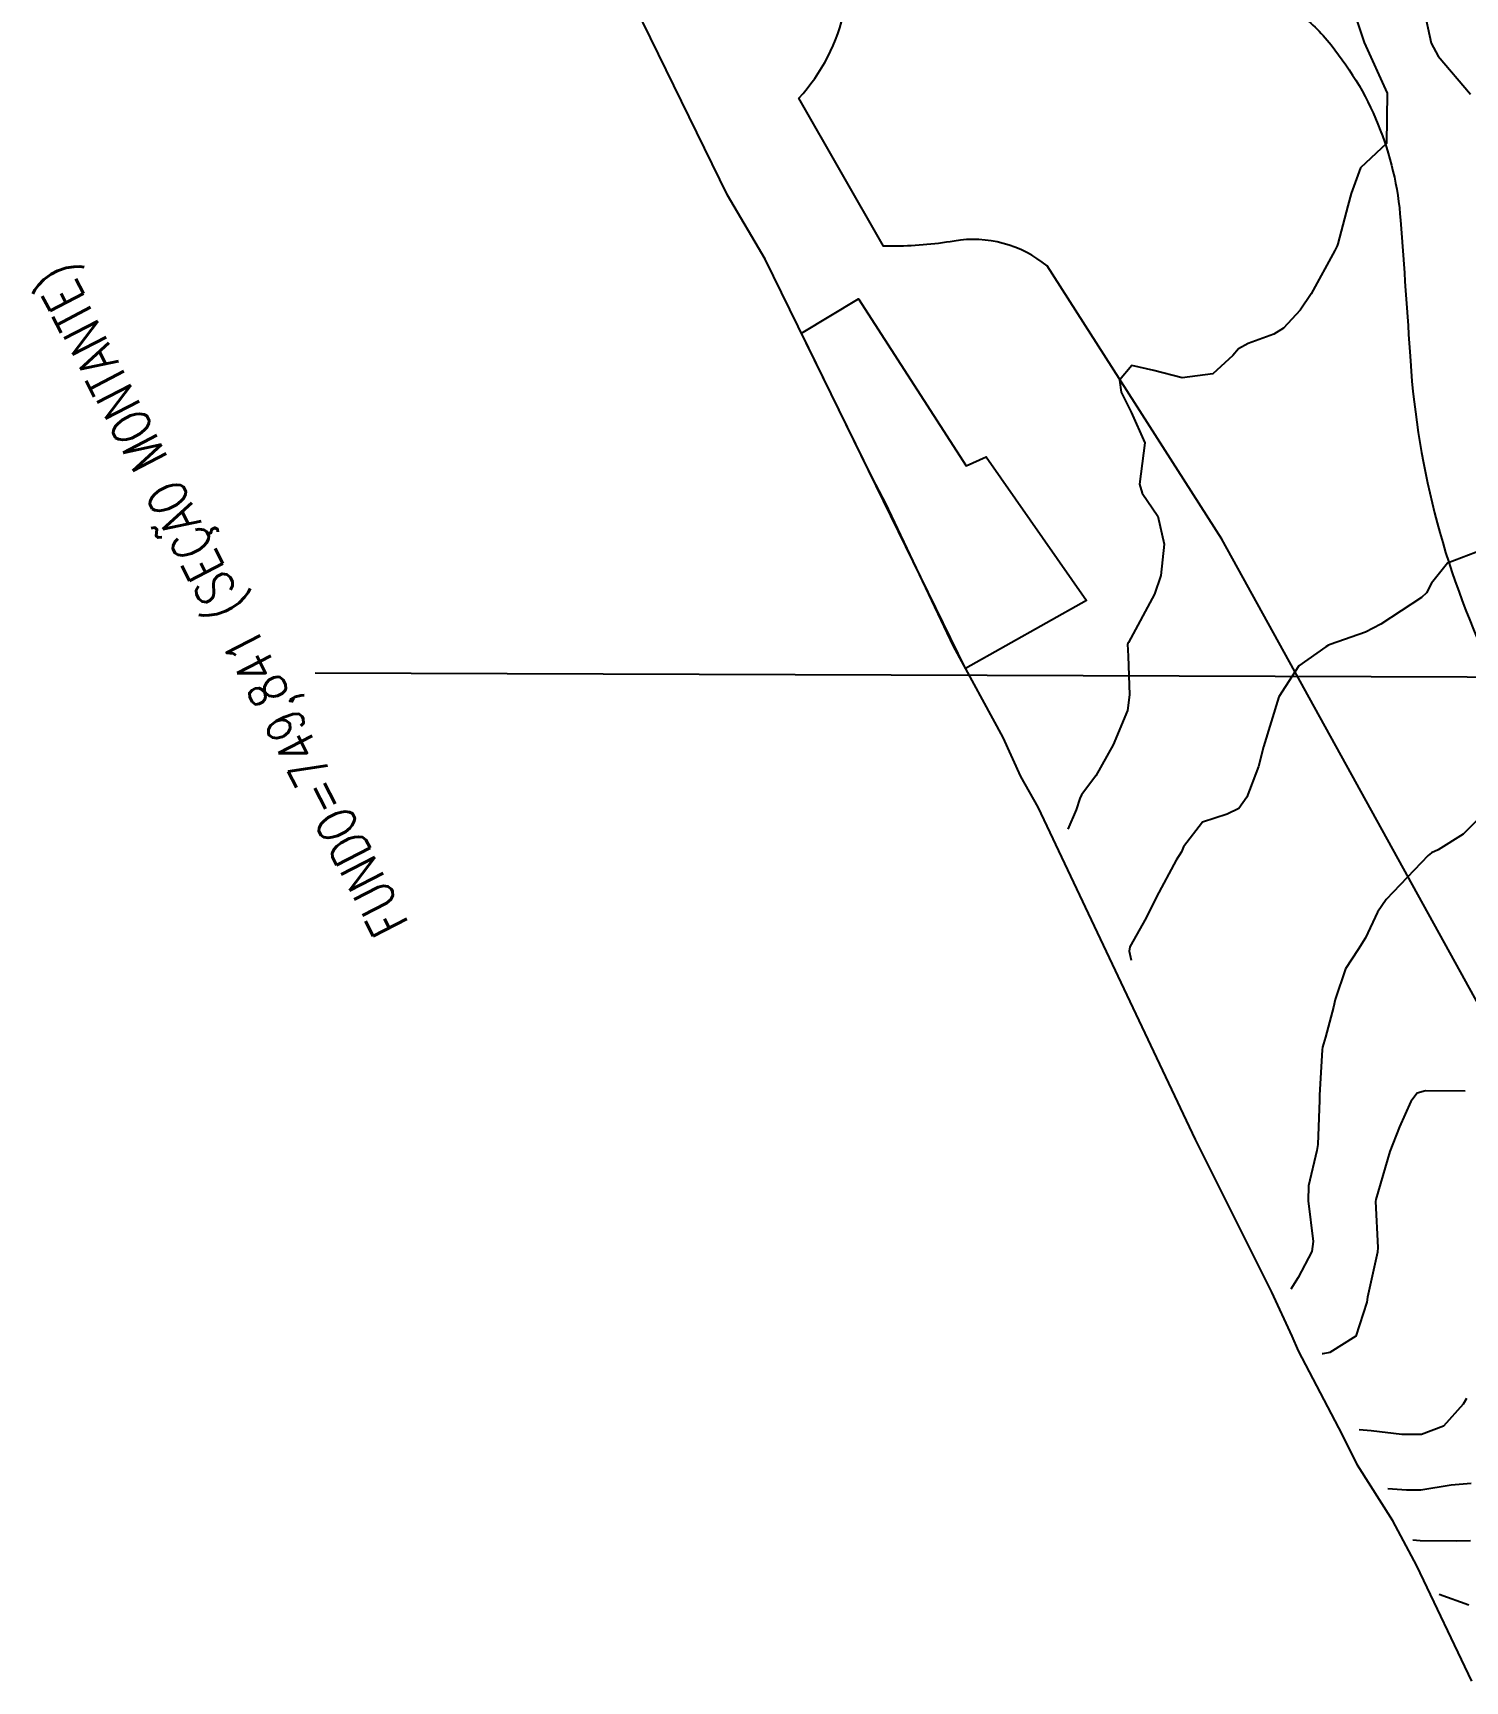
# Model space of a CAD drawing. Header units: metres. Extents: x 307586 to 320046, y 7427249 to 7434250.
# Drawn here: x 318064.1 to 318120.9, y 7430223.6 to 7430289 of the extents above; entities that cross this region are included whole.
import ezdxf

# ---------------------------------------------------------------- set-up
doc = ezdxf.new("R2010")
doc.units = ezdxf.units.M
doc.header["$MEASUREMENT"] = 0
doc.linetypes.add('CONTINUO', pattern=[0])
for name, color, linetype in [('Area', 45, 'Continuous'), ('Curvas de Nivel 1m', 11, 'Continuous'), ('Curvas de Nivel 5m', 15, 'Continuous'), ('Edificações', 30, 'Continuous'), ('TEXTO', 45, 'Continuous'), ('Vias Primárias', 230, 'Continuous')]:
    doc.layers.add(name, color=color, linetype=linetype)
doc.styles.add('ROMANS', font='romans', dxfattribs={"height": 0.2})

msp = doc.modelspace()

# ---------------------------------------------------------------- linework, layer by layer
at = {"layer": 'Area'}
msp.add_polyline3d([(318121.1989418148, 7430223.61074982, 818.5611758549478), (318119.0095549261, 7430228.187412488, 828.8312102886425), (318118.0625222212, 7430229.963665226, 839.9411323778879), (318116.659512176, 7430232.176516145, 838.09155170646), (318116.0658176653, 7430233.387399779, 812.7411768071958), (318114.3234496968, 7430236.714672708, 821.4711884484407), (318114.0709833688, 7430237.304704883, 815.9511673760841), (318113.2567903679, 7430239.049678644, 820.321196089312), (318110.2335075142, 7430245.105458825, 823.9511925525096), (318103.992247643, 7430258.293202421, 819.8011715873639), (318103.3008114815, 7430259.508050763, 820.231180124954), (318102.5976154085, 7430261.065646293, 815.0511854590402), (318100.6276456111, 7430264.684428679, 819.5211804827002), (318097.9295210898, 7430270.370474258, 819.6511795905354), (318097.8248447289, 7430270.569316243, 819.5212204276745), (318097.3998071668, 7430271.380109705, 815.7411803007082), (318093.1594308527, 7430280.050444636, 815.4911784417717), (318091.6633448255, 7430282.580742599, 815.551170334914), (318085.8753176025, 7430294.441877773, 822.1411927137684)], dxfattribs=at)
at = {"layer": 'Curvas de Nivel 1m', "flags": 128}
for points, elevation in [([(318119.2786036947, 7430290.020644651), (318119.582968844, 7430288.614199231), (318119.855292992, 7430288.101712516), (318121.1381595702, 7430286.596947581)], 814.0000000000001), ([(318121.6216156404, 7430268.503222408), (318120.2343358009, 7430267.983063271), (318119.6014821639, 7430267.180990648), (318119.4010651492, 7430266.807695371), (318119.1984389265, 7430266.615917179), (318117.5820890281, 7430265.557172382), (318116.9810631648, 7430265.243810792), (318115.573808677, 7430264.749137279), (318115.5132765858, 7430264.720845585), (318115.4013271399, 7430264.661715906), (318114.3278450054, 7430263.905911701), (318113.5429173043, 7430262.680000003), (318112.9269130387, 7430260.688940067), (318112.7275684361, 7430259.904337987), (318112.2720610925, 7430258.698462847), (318111.9539708938, 7430258.245208742), (318111.492558297, 7430258.019399521), (318110.5117049183, 7430257.695608643), (318109.7610019483, 7430256.727119158), (318109.6742408371, 7430256.524609328), (318109.4674797083, 7430256.186240406), (318108.6852715161, 7430254.74151469), (318108.2807703215, 7430253.906933188), (318107.6334228714, 7430252.75684242), (318107.5992180618, 7430252.579247206), (318107.6829173043, 7430252.220000003)], 814.0000000000001), ([(318121.491886272, 7430257.854597852), (318120.8500198268, 7430257.228707062), (318119.855714355, 7430256.606172033), (318119.602268587, 7430256.478035563), (318119.4705551619, 7430256.373785765), (318117.7985215019, 7430254.634815942), (318117.4478317522, 7430254.1314448), (318116.9736766972, 7430253.108518198), (318116.6870543297, 7430252.647421526), (318116.1903094071, 7430251.877105029), (318115.7716616686, 7430250.65631256), (318115.7028056342, 7430250.354053324), (318115.3879405601, 7430249.162325584), (318115.2739671958, 7430248.771151124), (318115.2619532551, 7430248.661209644), (318115.1559782427, 7430246.861937517), (318115.1469441623, 7430246.662059736), (318115.0857527672, 7430244.912157763), (318115.0459418384, 7430244.662869759), (318114.7176402942, 7430243.26013176), (318114.7052303708, 7430242.665976873), (318114.8965979431, 7430241.054123797), (318114.8440035073, 7430240.664389141), (318114.3107295019, 7430239.631423923), (318114.0129173043, 7430239.170000004)], 813), ([(318120.9341769536, 7430247.019368281), (318119.3592637125, 7430247.033093885), (318119.0230479672, 7430246.949916122), (318118.7785621822, 7430246.618615331), (318118.3314219863, 7430245.613789223), (318117.9480161407, 7430244.63077352), (318117.3854135833, 7430242.72005797), (318117.3788672291, 7430242.638866422), (318117.4692564341, 7430240.820831573), (318117.4501271044, 7430240.637491857), (318117.2745245294, 7430239.800722518), (318117.0592337234, 7430238.847798404), (318117.0260835597, 7430238.64236834), (318116.5880100812, 7430237.301275429), (318115.5693186037, 7430236.656635989), (318115.291081695, 7430236.600660575), (318115.2629173043, 7430236.600000003)], 812), ([(318120.9795695592, 7430234.828061844), (318120.8486277059, 7430234.593642901), (318120.0762104855, 7430233.729266556), (318119.1947242956, 7430233.397132758), (318118.415852978, 7430233.400426695), (318117.1963734283, 7430233.537074935), (318116.7329173043, 7430233.580000004)], 811), ([(318121.1487567683, 7430229.173946401), (318120.5777958057, 7430229.166538097), (318119.1486356732, 7430229.181836892), (318118.8529173043, 7430229.200000003)], 809), ([(318121.0768489834, 7430226.626983764), (318119.9029173043, 7430227.050000004)], 808)]:
    msp.add_lwpolyline(points, dxfattribs=dict(at, elevation=elevation))
at = {"layer": 'Curvas de Nivel 5m', "flags": 128}
for points, elevation in [([(318116.4553161559, 7430290.07603754), (318116.926006095, 7430288.649369115), (318117.8329173042, 7430286.640000003), (318117.8129173043, 7430284.640000003), (318116.7787440687, 7430283.674661588), (318116.4028109332, 7430282.653901067), (318116.2770318594, 7430282.163598276), (318115.8740384944, 7430280.658888793), (318115.8471193597, 7430280.574096897), (318115.7602686245, 7430280.395132019), (318114.8187166353, 7430278.673863013), (318114.3867989446, 7430278.026507755), (318113.7220677874, 7430277.300032218), (318113.343207288, 7430277.069093523), (318112.3217841121, 7430276.703911336), (318111.9381484112, 7430276.480218773), (318111.7080351237, 7430276.221781933), (318110.9202678532, 7430275.498258535), (318109.6989995312, 7430275.33822269), (318108.5828829443, 7430275.627936791), (318107.7035012138, 7430275.818390958), (318107.2141371561, 7430275.248452477), (318107.2796806942, 7430274.76413237), (318107.6811480222, 7430273.975381198), (318108.218995925, 7430272.751658824), (318108.0107780652, 7430271.1187553), (318108.1223569861, 7430270.752808408), (318108.7319757501, 7430269.841606508), (318108.9922477409, 7430268.739460048), (318108.8560708896, 7430267.489288442), (318108.6082405939, 7430266.744770154), (318107.5736795755, 7430264.836227134), (318107.5436450756, 7430264.78986359), (318107.5364305396, 7430264.760364871), (318107.565833971, 7430264.287777782), (318107.6148118885, 7430262.758921585), (318107.5366698945, 7430262.135259021), (318106.9705223345, 7430260.765523953), (318106.2776852961, 7430259.539426055), (318105.7109954756, 7430258.777919222), (318105.6394157676, 7430258.640037113), (318105.4941526059, 7430258.195686774), (318105.1629173043, 7430257.420000004)], 815), ([(318121.1758008007, 7430231.448899761), (318120.3783169544, 7430231.390450865), (318119.1687484567, 7430231.193115246), (318118.6048117427, 7430231.18219914), (318117.8629173043, 7430231.240000003)], 810)]:
    msp.add_lwpolyline(points, dxfattribs=dict(at, elevation=elevation))
at = {"layer": 'Edificações', "elevation": 815.5758622965842}
msp.add_lwpolyline([(318094.5957858209, 7430277.113516936), (318096.8646927073, 7430278.477139421), (318101.1344536092, 7430271.843750981), (318101.9238311346, 7430272.202311235), (318105.906534513, 7430266.501188949), (318101.1125599528, 7430263.793653864)], close=True, dxfattribs=at)
at = {"layer": 'TEXTO', "linetype": 'CONTINUO', "flags": 128}
msp.add_lwpolyline([(318357.1944332573, 7430262.635685044), (318075.305468455, 7430263.619381397)], dxfattribs=at)
at = {"layer": 'Vias Primárias'}
for points in [[(318164.9830785178, 7430309.519417887), (318181.8855214664, 7430282.800758676, -0.1185965881079485), (318187.7037968555, 7430268.663070394, -0.07982672064069837), (318187.9125439752, 7430257.512444467, -0.04548658756893489), (318185.2119709029, 7430249.24759026), (318183.3862740557, 7430245.301153031, -0.5452523081987517), (318126.0772902208, 7430243.565775382), (318121.9453267931, 7430249.570941413), (318111.2735003287, 7430268.935615205), (318104.341108155, 7430279.77468814, 0.2182400062546343), (318100.6567058294, 7430280.763864603, -0.04188705186075335), (318098.178427552, 7430280.555884155), (318097.848481075, 7430280.555884155), (318094.4940252263, 7430286.435978133, 0.1348323689540162), (318096.3087308494, 7430289.953044726, 0.1435328780565526)], [(318164.9830785178, 7430309.519417887), (318181.8855214664, 7430282.800758676, -0.1185965881079485), (318187.7037968555, 7430268.663070394, -0.07982672064069837), (318187.9125439752, 7430257.512444467, -0.04548658756893489), (318185.2119709029, 7430249.24759026), (318183.3862740557, 7430245.301153031, -0.5452523081987517), (318126.0772902208, 7430243.565775382), (318121.9453267931, 7430249.570941413), (318111.2735003287, 7430268.935615205), (318104.341108155, 7430279.77468814, 0.2182400062546343), (318100.6567058294, 7430280.763864603, -0.04188705186075335), (318098.178427552, 7430280.555884155), (318097.848481075, 7430280.555884155), (318094.4940252263, 7430286.435978133, 0.1348323689540162), (318096.3087308494, 7430289.953044726, 0.1435328780565526)], [(318114.0778000692, 7430290.004324109, -0.06353717259679197), (318115.4525770564, 7430288.740371135, -0.1578484260811575), (318118.3671042693, 7430281.59634, -0.002097760493540894), (318118.7588288288, 7430276.013134987, 0.09818277420794509), (318122.1132846776, 7430263.483598104, 0.031064061380012), (318125.8526780827, 7430256.944053151), (318130.8018752366, 7430249.415347552)], [(318114.0778000692, 7430290.004324109, -0.06353717259679197), (318115.4525770564, 7430288.740371135, -0.1578484260811575), (318118.3671042693, 7430281.59634, -0.002097760493540894), (318118.7588288288, 7430276.013134987, 0.09818277420794509), (318122.1132846776, 7430263.483598104, 0.031064061380012), (318125.8526780827, 7430256.944053151), (318130.8018752366, 7430249.415347552)]]:
    msp.add_lwpolyline(points, format="xyb", dxfattribs=at)

# ---------------------------------------------------------------- texts
at = {"layer": 'TEXTO', "extrusion": (-0.05996100384325102, 0.1034992653991304, 0.9928205175558925), "style": 'ROMANS', "width": 0.8}
msp.add_text('FUNDO=749,841 (SEÇÃO MONTANTE)', height=1.5, rotation=267.2598289100026, dxfattribs=at).set_placement((-3999932.323525295, -6224687.457765825, 750767.7419439576))

doc.saveas('drawing.dxf')
